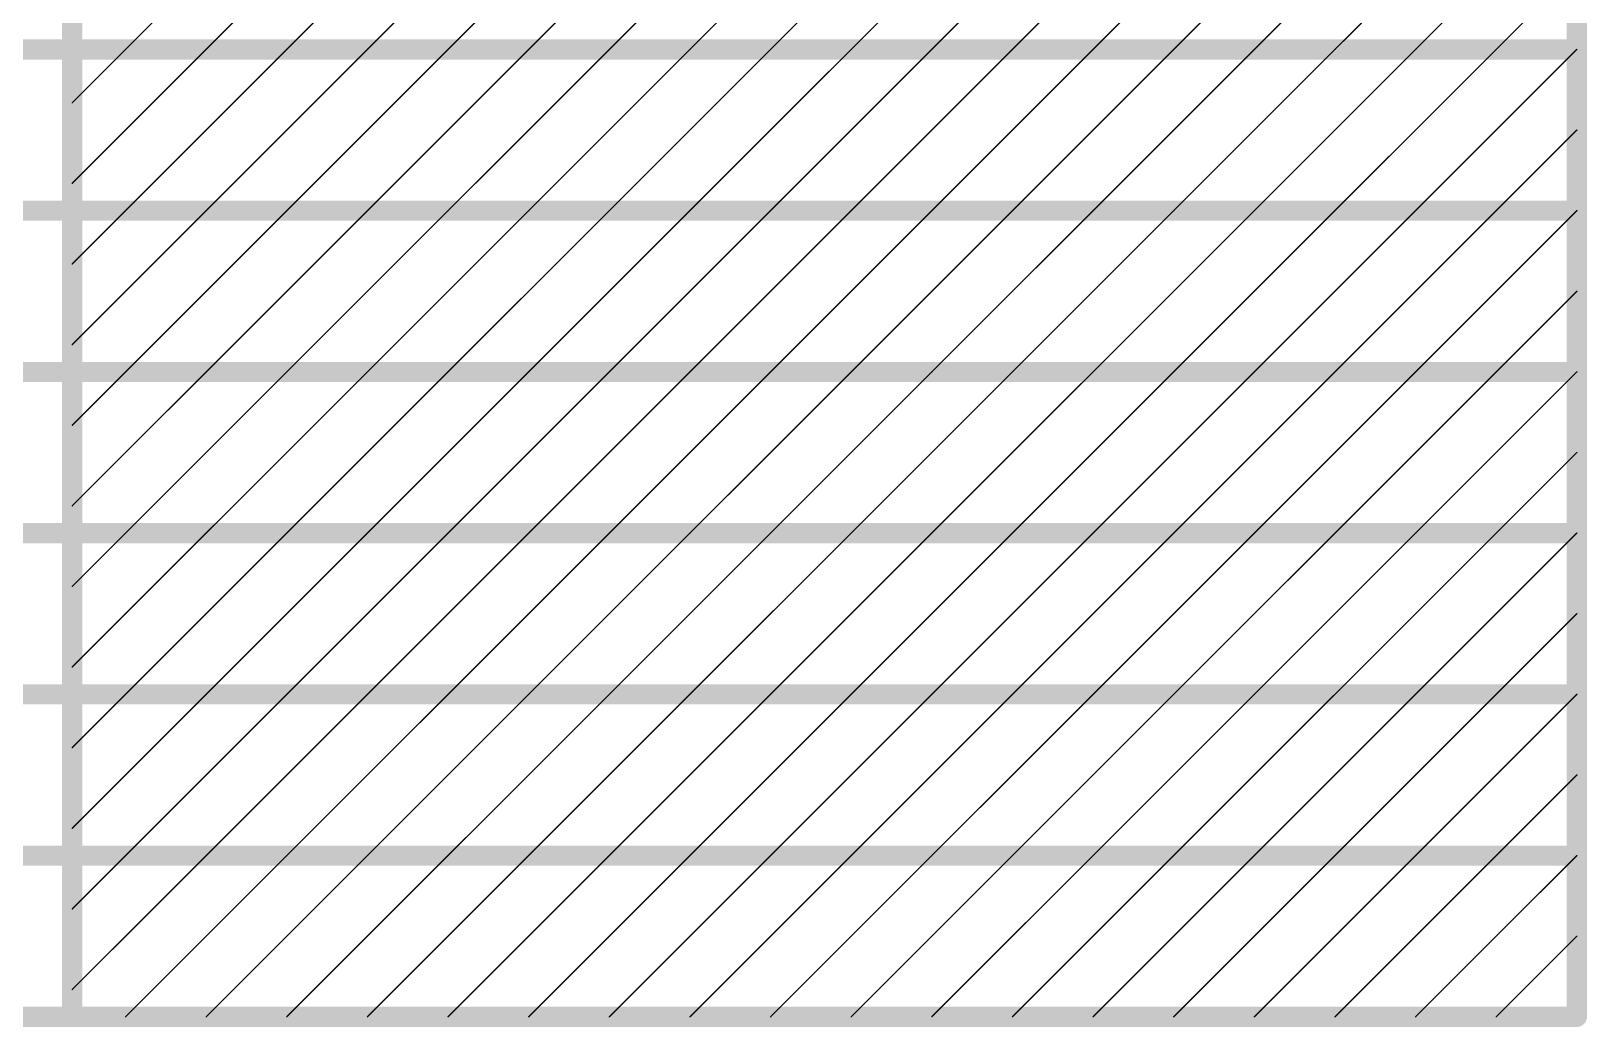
# Model space of a CAD drawing. Header units: inches. Extents: x -2.7 to 10.9, y -2.9 to 7.4.
# Drawn here: x 9.791 to 10.949, y 2.699 to 3.441 of the extents above; entities that cross this region are included whole.
import ezdxf

# ---------------------------------------------------------------- set-up
doc = ezdxf.new("R2010")
doc.units = ezdxf.units.IN
doc.header["$MEASUREMENT"] = 0
doc.layers.add('Fabrication', color=76, linetype='Continuous')

msp = doc.modelspace()

# ---------------------------------------------------------------- linework, layer by layer
at = {"layer": 'Fabrication'}
for points in [[(9.8216, 2.707, 0.015, 0.015, 0), (9.8216, 4.147, 0.015, 0.015, 0)], [(10.9413, 2.707, 0.015, 0.015, 0), (10.9413, 4.147, 0.015, 0.015, 0)], [(9.8613, 3.427, 0.001, 0.001, 0), (9.9813, 3.547, 0.001, 0.001, 0)], [(9.9213, 3.427, 0.001, 0.001, 0), (10.0413, 3.547, 0.001, 0.001, 0)], [(9.9813, 3.427, 0.001, 0.001, 0), (10.1013, 3.547, 0.001, 0.001, 0)], [(10.0413, 3.427, 0.001, 0.001, 0), (10.1613, 3.547, 0.001, 0.001, 0)], [(10.1013, 3.427, 0.001, 0.001, 0), (10.2213, 3.547, 0.001, 0.001, 0)], [(10.1613, 3.427, 0.001, 0.001, 0), (10.2813, 3.547, 0.001, 0.001, 0)], [(10.2213, 3.427, 0.001, 0.001, 0), (10.3413, 3.547, 0.001, 0.001, 0)], [(10.2813, 3.427, 0.001, 0.001, 0), (10.4013, 3.547, 0.001, 0.001, 0)], [(10.3413, 3.427, 0.001, 0.001, 0), (10.4613, 3.547, 0.001, 0.001, 0)], [(10.4013, 3.427, 0.001, 0.001, 0), (10.5213, 3.547, 0.001, 0.001, 0)], [(10.4613, 3.427, 0.001, 0.001, 0), (10.5813, 3.547, 0.001, 0.001, 0)], [(10.5213, 3.427, 0.001, 0.001, 0), (10.6413, 3.547, 0.001, 0.001, 0)], [(10.5813, 3.427, 0.001, 0.001, 0), (10.7013, 3.547, 0.001, 0.001, 0)], [(10.6413, 3.427, 0.001, 0.001, 0), (10.7613, 3.547, 0.001, 0.001, 0)], [(10.7013, 3.427, 0.001, 0.001, 0), (10.8213, 3.547, 0.001, 0.001, 0)], [(10.7613, 3.427, 0.001, 0.001, 0), (10.8813, 3.547, 0.001, 0.001, 0)], [(10.8213, 3.427, 0.001, 0.001, 0), (10.9413, 3.547, 0.001, 0.001, 0)], [(10.8813, 3.427, 0.001, 0.001, 0), (10.9413, 3.487, 0.001, 0.001, 0)], [(9.2518, 3.427, 0.015, 0.015, 0), (9.8216, 3.427, 0.015, 0.015, 0)], [(9.8216, 3.427, 0.015, 0.015, 0), (10.9413, 3.427, 0.015, 0.015, 0)], [(9.8216, 3.3273, 0.001, 0.001, 0), (9.9213, 3.427, 0.001, 0.001, 0)], [(9.8216, 3.3873, 0.001, 0.001, 0), (9.8613, 3.427, 0.001, 0.001, 0)], [(9.8613, 3.307, 0.001, 0.001, 0), (9.9813, 3.427, 0.001, 0.001, 0)], [(9.9213, 3.307, 0.001, 0.001, 0), (10.0413, 3.427, 0.001, 0.001, 0)], [(9.9813, 3.307, 0.001, 0.001, 0), (10.1013, 3.427, 0.001, 0.001, 0)], [(10.0413, 3.307, 0.001, 0.001, 0), (10.1613, 3.427, 0.001, 0.001, 0)], [(10.1013, 3.307, 0.001, 0.001, 0), (10.2213, 3.427, 0.001, 0.001, 0)], [(10.1613, 3.307, 0.001, 0.001, 0), (10.2813, 3.427, 0.001, 0.001, 0)], [(10.2213, 3.307, 0.001, 0.001, 0), (10.3413, 3.427, 0.001, 0.001, 0)], [(10.2813, 3.307, 0.001, 0.001, 0), (10.4013, 3.427, 0.001, 0.001, 0)], [(10.3413, 3.307, 0.001, 0.001, 0), (10.4613, 3.427, 0.001, 0.001, 0)], [(10.4013, 3.307, 0.001, 0.001, 0), (10.5213, 3.427, 0.001, 0.001, 0)], [(10.4613, 3.307, 0.001, 0.001, 0), (10.5813, 3.427, 0.001, 0.001, 0)], [(10.5213, 3.307, 0.001, 0.001, 0), (10.6413, 3.427, 0.001, 0.001, 0)], [(10.5813, 3.307, 0.001, 0.001, 0), (10.7013, 3.427, 0.001, 0.001, 0)], [(10.6413, 3.307, 0.001, 0.001, 0), (10.7613, 3.427, 0.001, 0.001, 0)], [(10.7013, 3.307, 0.001, 0.001, 0), (10.8213, 3.427, 0.001, 0.001, 0)], [(10.7613, 3.307, 0.001, 0.001, 0), (10.8813, 3.427, 0.001, 0.001, 0)], [(10.8213, 3.307, 0.001, 0.001, 0), (10.9413, 3.427, 0.001, 0.001, 0)], [(10.8813, 3.307, 0.001, 0.001, 0), (10.9413, 3.367, 0.001, 0.001, 0)], [(9.2518, 3.307, 0.015, 0.015, 0), (9.8216, 3.307, 0.015, 0.015, 0)], [(9.8216, 3.307, 0.015, 0.015, 0), (10.9413, 3.307, 0.015, 0.015, 0)], [(9.8216, 3.2073, 0.001, 0.001, 0), (9.9213, 3.307, 0.001, 0.001, 0)], [(9.8216, 3.2673, 0.001, 0.001, 0), (9.8613, 3.307, 0.001, 0.001, 0)], [(9.8613, 3.187, 0.001, 0.001, 0), (9.9813, 3.307, 0.001, 0.001, 0)], [(9.9213, 3.187, 0.001, 0.001, 0), (10.0413, 3.307, 0.001, 0.001, 0)], [(9.9813, 3.187, 0.001, 0.001, 0), (10.1013, 3.307, 0.001, 0.001, 0)], [(10.0413, 3.187, 0.001, 0.001, 0), (10.1613, 3.307, 0.001, 0.001, 0)], [(10.1013, 3.187, 0.001, 0.001, 0), (10.2213, 3.307, 0.001, 0.001, 0)], [(10.1613, 3.187, 0.001, 0.001, 0), (10.2813, 3.307, 0.001, 0.001, 0)], [(10.2213, 3.187, 0.001, 0.001, 0), (10.3413, 3.307, 0.001, 0.001, 0)], [(10.2813, 3.187, 0.001, 0.001, 0), (10.4013, 3.307, 0.001, 0.001, 0)], [(10.3413, 3.187, 0.001, 0.001, 0), (10.4613, 3.307, 0.001, 0.001, 0)], [(10.4013, 3.187, 0.001, 0.001, 0), (10.5213, 3.307, 0.001, 0.001, 0)], [(10.4613, 3.187, 0.001, 0.001, 0), (10.5813, 3.307, 0.001, 0.001, 0)], [(10.5213, 3.187, 0.001, 0.001, 0), (10.6413, 3.307, 0.001, 0.001, 0)], [(10.5813, 3.187, 0.001, 0.001, 0), (10.7013, 3.307, 0.001, 0.001, 0)], [(10.6413, 3.187, 0.001, 0.001, 0), (10.7613, 3.307, 0.001, 0.001, 0)], [(10.7013, 3.187, 0.001, 0.001, 0), (10.8213, 3.307, 0.001, 0.001, 0)], [(10.7613, 3.187, 0.001, 0.001, 0), (10.8813, 3.307, 0.001, 0.001, 0)], [(10.8213, 3.187, 0.001, 0.001, 0), (10.9413, 3.307, 0.001, 0.001, 0)], [(10.8813, 3.187, 0.001, 0.001, 0), (10.9413, 3.247, 0.001, 0.001, 0)], [(9.2518, 3.187, 0.015, 0.015, 0), (9.8216, 3.187, 0.015, 0.015, 0)], [(9.8216, 3.187, 0.015, 0.015, 0), (10.9413, 3.187, 0.015, 0.015, 0)], [(9.8216, 3.0873, 0.001, 0.001, 0), (9.9213, 3.187, 0.001, 0.001, 0)], [(9.8216, 3.1473, 0.001, 0.001, 0), (9.8613, 3.187, 0.001, 0.001, 0)], [(9.8613, 3.067, 0.001, 0.001, 0), (9.9813, 3.187, 0.001, 0.001, 0)], [(9.9213, 3.067, 0.001, 0.001, 0), (10.0413, 3.187, 0.001, 0.001, 0)], [(9.9813, 3.067, 0.001, 0.001, 0), (10.1013, 3.187, 0.001, 0.001, 0)], [(10.0413, 3.067, 0.001, 0.001, 0), (10.1613, 3.187, 0.001, 0.001, 0)], [(10.1013, 3.067, 0.001, 0.001, 0), (10.2213, 3.187, 0.001, 0.001, 0)], [(10.1613, 3.067, 0.001, 0.001, 0), (10.2813, 3.187, 0.001, 0.001, 0)], [(10.2213, 3.067, 0.001, 0.001, 0), (10.3413, 3.187, 0.001, 0.001, 0)], [(10.2813, 3.067, 0.001, 0.001, 0), (10.4013, 3.187, 0.001, 0.001, 0)], [(10.3413, 3.067, 0.001, 0.001, 0), (10.4613, 3.187, 0.001, 0.001, 0)], [(10.4013, 3.067, 0.001, 0.001, 0), (10.5213, 3.187, 0.001, 0.001, 0)], [(10.4613, 3.067, 0.001, 0.001, 0), (10.5813, 3.187, 0.001, 0.001, 0)], [(10.5213, 3.067, 0.001, 0.001, 0), (10.6413, 3.187, 0.001, 0.001, 0)], [(10.5813, 3.067, 0.001, 0.001, 0), (10.7013, 3.187, 0.001, 0.001, 0)], [(10.6413, 3.067, 0.001, 0.001, 0), (10.7613, 3.187, 0.001, 0.001, 0)], [(10.7013, 3.067, 0.001, 0.001, 0), (10.8213, 3.187, 0.001, 0.001, 0)], [(10.7613, 3.067, 0.001, 0.001, 0), (10.8813, 3.187, 0.001, 0.001, 0)], [(10.8213, 3.067, 0.001, 0.001, 0), (10.9413, 3.187, 0.001, 0.001, 0)], [(10.8813, 3.067, 0.001, 0.001, 0), (10.9413, 3.127, 0.001, 0.001, 0)], [(9.2518, 3.067, 0.015, 0.015, 0), (9.8216, 3.067, 0.015, 0.015, 0)], [(9.8216, 3.067, 0.015, 0.015, 0), (10.9413, 3.067, 0.015, 0.015, 0)], [(9.8216, 2.9673, 0.001, 0.001, 0), (9.9213, 3.067, 0.001, 0.001, 0)], [(9.8216, 3.0273, 0.001, 0.001, 0), (9.8613, 3.067, 0.001, 0.001, 0)], [(9.8613, 2.947, 0.001, 0.001, 0), (9.9813, 3.067, 0.001, 0.001, 0)], [(9.9213, 2.947, 0.001, 0.001, 0), (10.0413, 3.067, 0.001, 0.001, 0)], [(9.9813, 2.947, 0.001, 0.001, 0), (10.1013, 3.067, 0.001, 0.001, 0)], [(10.0413, 2.947, 0.001, 0.001, 0), (10.1613, 3.067, 0.001, 0.001, 0)], [(10.1013, 2.947, 0.001, 0.001, 0), (10.2213, 3.067, 0.001, 0.001, 0)], [(10.1613, 2.947, 0.001, 0.001, 0), (10.2813, 3.067, 0.001, 0.001, 0)], [(10.2213, 2.947, 0.001, 0.001, 0), (10.3413, 3.067, 0.001, 0.001, 0)], [(10.2813, 2.947, 0.001, 0.001, 0), (10.4013, 3.067, 0.001, 0.001, 0)], [(10.3413, 2.947, 0.001, 0.001, 0), (10.4613, 3.067, 0.001, 0.001, 0)], [(10.4013, 2.947, 0.001, 0.001, 0), (10.5213, 3.067, 0.001, 0.001, 0)], [(10.4613, 2.947, 0.001, 0.001, 0), (10.5813, 3.067, 0.001, 0.001, 0)], [(10.5213, 2.947, 0.001, 0.001, 0), (10.6413, 3.067, 0.001, 0.001, 0)], [(10.5813, 2.947, 0.001, 0.001, 0), (10.7013, 3.067, 0.001, 0.001, 0)], [(10.6413, 2.947, 0.001, 0.001, 0), (10.7613, 3.067, 0.001, 0.001, 0)], [(10.7013, 2.947, 0.001, 0.001, 0), (10.8213, 3.067, 0.001, 0.001, 0)], [(10.7613, 2.947, 0.001, 0.001, 0), (10.8813, 3.067, 0.001, 0.001, 0)], [(10.8213, 2.947, 0.001, 0.001, 0), (10.9413, 3.067, 0.001, 0.001, 0)], [(10.8813, 2.947, 0.001, 0.001, 0), (10.9413, 3.007, 0.001, 0.001, 0)], [(9.2518, 2.947, 0.015, 0.015, 0), (9.8216, 2.947, 0.015, 0.015, 0)], [(9.8216, 2.947, 0.015, 0.015, 0), (10.9413, 2.947, 0.015, 0.015, 0)], [(9.8216, 2.8473, 0.001, 0.001, 0), (9.9213, 2.947, 0.001, 0.001, 0)], [(9.8216, 2.9073, 0.001, 0.001, 0), (9.8613, 2.947, 0.001, 0.001, 0)], [(9.8613, 2.827, 0.001, 0.001, 0), (9.9813, 2.947, 0.001, 0.001, 0)], [(9.9213, 2.827, 0.001, 0.001, 0), (10.0413, 2.947, 0.001, 0.001, 0)], [(9.9813, 2.827, 0.001, 0.001, 0), (10.1013, 2.947, 0.001, 0.001, 0)], [(10.0413, 2.827, 0.001, 0.001, 0), (10.1613, 2.947, 0.001, 0.001, 0)], [(10.1013, 2.827, 0.001, 0.001, 0), (10.2213, 2.947, 0.001, 0.001, 0)], [(10.1613, 2.827, 0.001, 0.001, 0), (10.2813, 2.947, 0.001, 0.001, 0)], [(10.2213, 2.827, 0.001, 0.001, 0), (10.3413, 2.947, 0.001, 0.001, 0)], [(10.2813, 2.827, 0.001, 0.001, 0), (10.4013, 2.947, 0.001, 0.001, 0)], [(10.3413, 2.827, 0.001, 0.001, 0), (10.4613, 2.947, 0.001, 0.001, 0)], [(10.4013, 2.827, 0.001, 0.001, 0), (10.5213, 2.947, 0.001, 0.001, 0)], [(10.4613, 2.827, 0.001, 0.001, 0), (10.5813, 2.947, 0.001, 0.001, 0)], [(10.5213, 2.827, 0.001, 0.001, 0), (10.6413, 2.947, 0.001, 0.001, 0)], [(10.5813, 2.827, 0.001, 0.001, 0), (10.7013, 2.947, 0.001, 0.001, 0)], [(10.6413, 2.827, 0.001, 0.001, 0), (10.7613, 2.947, 0.001, 0.001, 0)], [(10.7013, 2.827, 0.001, 0.001, 0), (10.8213, 2.947, 0.001, 0.001, 0)], [(10.7613, 2.827, 0.001, 0.001, 0), (10.8813, 2.947, 0.001, 0.001, 0)], [(10.8213, 2.827, 0.001, 0.001, 0), (10.9413, 2.947, 0.001, 0.001, 0)], [(10.8813, 2.827, 0.001, 0.001, 0), (10.9413, 2.887, 0.001, 0.001, 0)], [(9.2518, 2.827, 0.015, 0.015, 0), (9.8216, 2.827, 0.015, 0.015, 0)], [(9.8216, 2.827, 0.015, 0.015, 0), (10.9413, 2.827, 0.015, 0.015, 0)], [(9.8216, 2.7273, 0.001, 0.001, 0), (9.9213, 2.827, 0.001, 0.001, 0)], [(9.8216, 2.7873, 0.001, 0.001, 0), (9.8613, 2.827, 0.001, 0.001, 0)], [(9.8613, 2.707, 0.001, 0.001, 0), (9.9813, 2.827, 0.001, 0.001, 0)], [(9.9213, 2.707, 0.001, 0.001, 0), (10.0413, 2.827, 0.001, 0.001, 0)], [(9.9813, 2.707, 0.001, 0.001, 0), (10.1013, 2.827, 0.001, 0.001, 0)], [(10.0413, 2.707, 0.001, 0.001, 0), (10.1613, 2.827, 0.001, 0.001, 0)], [(10.1013, 2.707, 0.001, 0.001, 0), (10.2213, 2.827, 0.001, 0.001, 0)], [(10.1613, 2.707, 0.001, 0.001, 0), (10.2813, 2.827, 0.001, 0.001, 0)], [(10.2213, 2.707, 0.001, 0.001, 0), (10.3413, 2.827, 0.001, 0.001, 0)], [(10.2813, 2.707, 0.001, 0.001, 0), (10.4013, 2.827, 0.001, 0.001, 0)], [(10.3413, 2.707, 0.001, 0.001, 0), (10.4613, 2.827, 0.001, 0.001, 0)], [(10.4013, 2.707, 0.001, 0.001, 0), (10.5213, 2.827, 0.001, 0.001, 0)], [(10.4613, 2.707, 0.001, 0.001, 0), (10.5813, 2.827, 0.001, 0.001, 0)], [(10.5213, 2.707, 0.001, 0.001, 0), (10.6413, 2.827, 0.001, 0.001, 0)], [(10.5813, 2.707, 0.001, 0.001, 0), (10.7013, 2.827, 0.001, 0.001, 0)], [(10.6413, 2.707, 0.001, 0.001, 0), (10.7613, 2.827, 0.001, 0.001, 0)], [(10.7013, 2.707, 0.001, 0.001, 0), (10.8213, 2.827, 0.001, 0.001, 0)], [(10.7613, 2.707, 0.001, 0.001, 0), (10.8813, 2.827, 0.001, 0.001, 0)], [(10.8213, 2.707, 0.001, 0.001, 0), (10.9413, 2.827, 0.001, 0.001, 0)], [(10.8813, 2.707, 0.001, 0.001, 0), (10.9413, 2.767, 0.001, 0.001, 0)], [(9.2518, 2.707, 0.015, 0.015, 0), (9.8216, 2.707, 0.015, 0.015, 0)], [(9.8216, 2.707, 0.015, 0.015, 0), (10.9413, 2.707, 0.015, 0.015, 0)]]:
    msp.add_lwpolyline(points, format="xyseb", dxfattribs=at)
for points in [[(9.8179, 3.427, 0.0075, 0.0075, 1), (9.8254, 3.427, 0.0075, 0.0075, 1)], [(9.8179, 3.427, 0.0075, 0.0075, 1), (9.8254, 3.427, 0.0075, 0.0075, 1)], [(9.8611, 3.427, 0.0005, 0.0005, 1), (9.8616, 3.427, 0.0005, 0.0005, 1)], [(9.8611, 3.427, 0.0005, 0.0005, 1), (9.8616, 3.427, 0.0005, 0.0005, 1)], [(9.9211, 3.427, 0.0005, 0.0005, 1), (9.9216, 3.427, 0.0005, 0.0005, 1)], [(9.9211, 3.427, 0.0005, 0.0005, 1), (9.9216, 3.427, 0.0005, 0.0005, 1)], [(9.9811, 3.427, 0.0005, 0.0005, 1), (9.9816, 3.427, 0.0005, 0.0005, 1)], [(9.9811, 3.427, 0.0005, 0.0005, 1), (9.9816, 3.427, 0.0005, 0.0005, 1)], [(10.0411, 3.427, 0.0005, 0.0005, 1), (10.0416, 3.427, 0.0005, 0.0005, 1)], [(10.0411, 3.427, 0.0005, 0.0005, 1), (10.0416, 3.427, 0.0005, 0.0005, 1)], [(10.1011, 3.427, 0.0005, 0.0005, 1), (10.1016, 3.427, 0.0005, 0.0005, 1)], [(10.1011, 3.427, 0.0005, 0.0005, 1), (10.1016, 3.427, 0.0005, 0.0005, 1)], [(10.1611, 3.427, 0.0005, 0.0005, 1), (10.1616, 3.427, 0.0005, 0.0005, 1)], [(10.1611, 3.427, 0.0005, 0.0005, 1), (10.1616, 3.427, 0.0005, 0.0005, 1)], [(10.2211, 3.427, 0.0005, 0.0005, 1), (10.2216, 3.427, 0.0005, 0.0005, 1)], [(10.2211, 3.427, 0.0005, 0.0005, 1), (10.2216, 3.427, 0.0005, 0.0005, 1)], [(10.2811, 3.427, 0.0005, 0.0005, 1), (10.2816, 3.427, 0.0005, 0.0005, 1)], [(10.2811, 3.427, 0.0005, 0.0005, 1), (10.2816, 3.427, 0.0005, 0.0005, 1)], [(10.3411, 3.427, 0.0005, 0.0005, 1), (10.3416, 3.427, 0.0005, 0.0005, 1)], [(10.3411, 3.427, 0.0005, 0.0005, 1), (10.3416, 3.427, 0.0005, 0.0005, 1)], [(10.4011, 3.427, 0.0005, 0.0005, 1), (10.4016, 3.427, 0.0005, 0.0005, 1)], [(10.4011, 3.427, 0.0005, 0.0005, 1), (10.4016, 3.427, 0.0005, 0.0005, 1)], [(10.4611, 3.427, 0.0005, 0.0005, 1), (10.4616, 3.427, 0.0005, 0.0005, 1)], [(10.4611, 3.427, 0.0005, 0.0005, 1), (10.4616, 3.427, 0.0005, 0.0005, 1)], [(10.5211, 3.427, 0.0005, 0.0005, 1), (10.5216, 3.427, 0.0005, 0.0005, 1)], [(10.5211, 3.427, 0.0005, 0.0005, 1), (10.5216, 3.427, 0.0005, 0.0005, 1)], [(10.5811, 3.427, 0.0005, 0.0005, 1), (10.5816, 3.427, 0.0005, 0.0005, 1)], [(10.5811, 3.427, 0.0005, 0.0005, 1), (10.5816, 3.427, 0.0005, 0.0005, 1)], [(10.6411, 3.427, 0.0005, 0.0005, 1), (10.6416, 3.427, 0.0005, 0.0005, 1)], [(10.6411, 3.427, 0.0005, 0.0005, 1), (10.6416, 3.427, 0.0005, 0.0005, 1)], [(10.7011, 3.427, 0.0005, 0.0005, 1), (10.7016, 3.427, 0.0005, 0.0005, 1)], [(10.7011, 3.427, 0.0005, 0.0005, 1), (10.7016, 3.427, 0.0005, 0.0005, 1)], [(10.7611, 3.427, 0.0005, 0.0005, 1), (10.7616, 3.427, 0.0005, 0.0005, 1)], [(10.7611, 3.427, 0.0005, 0.0005, 1), (10.7616, 3.427, 0.0005, 0.0005, 1)], [(10.8211, 3.427, 0.0005, 0.0005, 1), (10.8216, 3.427, 0.0005, 0.0005, 1)], [(10.8211, 3.427, 0.0005, 0.0005, 1), (10.8216, 3.427, 0.0005, 0.0005, 1)], [(10.8811, 3.427, 0.0005, 0.0005, 1), (10.8816, 3.427, 0.0005, 0.0005, 1)], [(10.8811, 3.427, 0.0005, 0.0005, 1), (10.8816, 3.427, 0.0005, 0.0005, 1)], [(10.9376, 3.427, 0.0075, 0.0075, 1), (10.9451, 3.427, 0.0075, 0.0075, 1)], [(10.9411, 3.427, 0.0005, 0.0005, 1), (10.9416, 3.427, 0.0005, 0.0005, 1)], [(9.8214, 3.3873, 0.0005, 0.0005, 1), (9.8219, 3.3873, 0.0005, 0.0005, 1)], [(10.9411, 3.367, 0.0005, 0.0005, 1), (10.9416, 3.367, 0.0005, 0.0005, 1)], [(9.8214, 3.3273, 0.0005, 0.0005, 1), (9.8219, 3.3273, 0.0005, 0.0005, 1)], [(9.8179, 3.307, 0.0075, 0.0075, 1), (9.8254, 3.307, 0.0075, 0.0075, 1)], [(9.8179, 3.307, 0.0075, 0.0075, 1), (9.8254, 3.307, 0.0075, 0.0075, 1)], [(10.9376, 3.307, 0.0075, 0.0075, 1), (10.9451, 3.307, 0.0075, 0.0075, 1)], [(9.8611, 3.307, 0.0005, 0.0005, 1), (9.8616, 3.307, 0.0005, 0.0005, 1)], [(9.8611, 3.307, 0.0005, 0.0005, 1), (9.8616, 3.307, 0.0005, 0.0005, 1)], [(9.9211, 3.307, 0.0005, 0.0005, 1), (9.9216, 3.307, 0.0005, 0.0005, 1)], [(9.9211, 3.307, 0.0005, 0.0005, 1), (9.9216, 3.307, 0.0005, 0.0005, 1)], [(9.9811, 3.307, 0.0005, 0.0005, 1), (9.9816, 3.307, 0.0005, 0.0005, 1)], [(9.9811, 3.307, 0.0005, 0.0005, 1), (9.9816, 3.307, 0.0005, 0.0005, 1)], [(10.0411, 3.307, 0.0005, 0.0005, 1), (10.0416, 3.307, 0.0005, 0.0005, 1)], [(10.0411, 3.307, 0.0005, 0.0005, 1), (10.0416, 3.307, 0.0005, 0.0005, 1)], [(10.1011, 3.307, 0.0005, 0.0005, 1), (10.1016, 3.307, 0.0005, 0.0005, 1)], [(10.1011, 3.307, 0.0005, 0.0005, 1), (10.1016, 3.307, 0.0005, 0.0005, 1)], [(10.1611, 3.307, 0.0005, 0.0005, 1), (10.1616, 3.307, 0.0005, 0.0005, 1)], [(10.1611, 3.307, 0.0005, 0.0005, 1), (10.1616, 3.307, 0.0005, 0.0005, 1)], [(10.2211, 3.307, 0.0005, 0.0005, 1), (10.2216, 3.307, 0.0005, 0.0005, 1)], [(10.2211, 3.307, 0.0005, 0.0005, 1), (10.2216, 3.307, 0.0005, 0.0005, 1)], [(10.2811, 3.307, 0.0005, 0.0005, 1), (10.2816, 3.307, 0.0005, 0.0005, 1)], [(10.2811, 3.307, 0.0005, 0.0005, 1), (10.2816, 3.307, 0.0005, 0.0005, 1)], [(10.3411, 3.307, 0.0005, 0.0005, 1), (10.3416, 3.307, 0.0005, 0.0005, 1)], [(10.3411, 3.307, 0.0005, 0.0005, 1), (10.3416, 3.307, 0.0005, 0.0005, 1)], [(10.4011, 3.307, 0.0005, 0.0005, 1), (10.4016, 3.307, 0.0005, 0.0005, 1)], [(10.4011, 3.307, 0.0005, 0.0005, 1), (10.4016, 3.307, 0.0005, 0.0005, 1)], [(10.4611, 3.307, 0.0005, 0.0005, 1), (10.4616, 3.307, 0.0005, 0.0005, 1)], [(10.4611, 3.307, 0.0005, 0.0005, 1), (10.4616, 3.307, 0.0005, 0.0005, 1)], [(10.5211, 3.307, 0.0005, 0.0005, 1), (10.5216, 3.307, 0.0005, 0.0005, 1)], [(10.5211, 3.307, 0.0005, 0.0005, 1), (10.5216, 3.307, 0.0005, 0.0005, 1)], [(10.5811, 3.307, 0.0005, 0.0005, 1), (10.5816, 3.307, 0.0005, 0.0005, 1)], [(10.5811, 3.307, 0.0005, 0.0005, 1), (10.5816, 3.307, 0.0005, 0.0005, 1)], [(10.6411, 3.307, 0.0005, 0.0005, 1), (10.6416, 3.307, 0.0005, 0.0005, 1)], [(10.6411, 3.307, 0.0005, 0.0005, 1), (10.6416, 3.307, 0.0005, 0.0005, 1)], [(10.7011, 3.307, 0.0005, 0.0005, 1), (10.7016, 3.307, 0.0005, 0.0005, 1)], [(10.7011, 3.307, 0.0005, 0.0005, 1), (10.7016, 3.307, 0.0005, 0.0005, 1)], [(10.7611, 3.307, 0.0005, 0.0005, 1), (10.7616, 3.307, 0.0005, 0.0005, 1)], [(10.7611, 3.307, 0.0005, 0.0005, 1), (10.7616, 3.307, 0.0005, 0.0005, 1)], [(10.8211, 3.307, 0.0005, 0.0005, 1), (10.8216, 3.307, 0.0005, 0.0005, 1)], [(10.8211, 3.307, 0.0005, 0.0005, 1), (10.8216, 3.307, 0.0005, 0.0005, 1)], [(10.8811, 3.307, 0.0005, 0.0005, 1), (10.8816, 3.307, 0.0005, 0.0005, 1)], [(10.8811, 3.307, 0.0005, 0.0005, 1), (10.8816, 3.307, 0.0005, 0.0005, 1)], [(10.9411, 3.307, 0.0005, 0.0005, 1), (10.9416, 3.307, 0.0005, 0.0005, 1)], [(9.8214, 3.2673, 0.0005, 0.0005, 1), (9.8219, 3.2673, 0.0005, 0.0005, 1)], [(10.9411, 3.247, 0.0005, 0.0005, 1), (10.9416, 3.247, 0.0005, 0.0005, 1)], [(9.8214, 3.2073, 0.0005, 0.0005, 1), (9.8219, 3.2073, 0.0005, 0.0005, 1)], [(9.8179, 3.187, 0.0075, 0.0075, 1), (9.8254, 3.187, 0.0075, 0.0075, 1)], [(9.8179, 3.187, 0.0075, 0.0075, 1), (9.8254, 3.187, 0.0075, 0.0075, 1)], [(9.8611, 3.187, 0.0005, 0.0005, 1), (9.8616, 3.187, 0.0005, 0.0005, 1)], [(9.8611, 3.187, 0.0005, 0.0005, 1), (9.8616, 3.187, 0.0005, 0.0005, 1)], [(9.9211, 3.187, 0.0005, 0.0005, 1), (9.9216, 3.187, 0.0005, 0.0005, 1)], [(9.9211, 3.187, 0.0005, 0.0005, 1), (9.9216, 3.187, 0.0005, 0.0005, 1)], [(9.9811, 3.187, 0.0005, 0.0005, 1), (9.9816, 3.187, 0.0005, 0.0005, 1)], [(9.9811, 3.187, 0.0005, 0.0005, 1), (9.9816, 3.187, 0.0005, 0.0005, 1)], [(10.0411, 3.187, 0.0005, 0.0005, 1), (10.0416, 3.187, 0.0005, 0.0005, 1)], [(10.0411, 3.187, 0.0005, 0.0005, 1), (10.0416, 3.187, 0.0005, 0.0005, 1)], [(10.1011, 3.187, 0.0005, 0.0005, 1), (10.1016, 3.187, 0.0005, 0.0005, 1)], [(10.1011, 3.187, 0.0005, 0.0005, 1), (10.1016, 3.187, 0.0005, 0.0005, 1)], [(10.1611, 3.187, 0.0005, 0.0005, 1), (10.1616, 3.187, 0.0005, 0.0005, 1)], [(10.1611, 3.187, 0.0005, 0.0005, 1), (10.1616, 3.187, 0.0005, 0.0005, 1)], [(10.2211, 3.187, 0.0005, 0.0005, 1), (10.2216, 3.187, 0.0005, 0.0005, 1)], [(10.2211, 3.187, 0.0005, 0.0005, 1), (10.2216, 3.187, 0.0005, 0.0005, 1)], [(10.2811, 3.187, 0.0005, 0.0005, 1), (10.2816, 3.187, 0.0005, 0.0005, 1)], [(10.2811, 3.187, 0.0005, 0.0005, 1), (10.2816, 3.187, 0.0005, 0.0005, 1)], [(10.3411, 3.187, 0.0005, 0.0005, 1), (10.3416, 3.187, 0.0005, 0.0005, 1)], [(10.3411, 3.187, 0.0005, 0.0005, 1), (10.3416, 3.187, 0.0005, 0.0005, 1)], [(10.4011, 3.187, 0.0005, 0.0005, 1), (10.4016, 3.187, 0.0005, 0.0005, 1)], [(10.4011, 3.187, 0.0005, 0.0005, 1), (10.4016, 3.187, 0.0005, 0.0005, 1)], [(10.4611, 3.187, 0.0005, 0.0005, 1), (10.4616, 3.187, 0.0005, 0.0005, 1)], [(10.4611, 3.187, 0.0005, 0.0005, 1), (10.4616, 3.187, 0.0005, 0.0005, 1)], [(10.5211, 3.187, 0.0005, 0.0005, 1), (10.5216, 3.187, 0.0005, 0.0005, 1)], [(10.5211, 3.187, 0.0005, 0.0005, 1), (10.5216, 3.187, 0.0005, 0.0005, 1)], [(10.5811, 3.187, 0.0005, 0.0005, 1), (10.5816, 3.187, 0.0005, 0.0005, 1)], [(10.5811, 3.187, 0.0005, 0.0005, 1), (10.5816, 3.187, 0.0005, 0.0005, 1)], [(10.6411, 3.187, 0.0005, 0.0005, 1), (10.6416, 3.187, 0.0005, 0.0005, 1)], [(10.6411, 3.187, 0.0005, 0.0005, 1), (10.6416, 3.187, 0.0005, 0.0005, 1)], [(10.7011, 3.187, 0.0005, 0.0005, 1), (10.7016, 3.187, 0.0005, 0.0005, 1)], [(10.7011, 3.187, 0.0005, 0.0005, 1), (10.7016, 3.187, 0.0005, 0.0005, 1)], [(10.7611, 3.187, 0.0005, 0.0005, 1), (10.7616, 3.187, 0.0005, 0.0005, 1)], [(10.7611, 3.187, 0.0005, 0.0005, 1), (10.7616, 3.187, 0.0005, 0.0005, 1)], [(10.8211, 3.187, 0.0005, 0.0005, 1), (10.8216, 3.187, 0.0005, 0.0005, 1)], [(10.8211, 3.187, 0.0005, 0.0005, 1), (10.8216, 3.187, 0.0005, 0.0005, 1)], [(10.8811, 3.187, 0.0005, 0.0005, 1), (10.8816, 3.187, 0.0005, 0.0005, 1)], [(10.8811, 3.187, 0.0005, 0.0005, 1), (10.8816, 3.187, 0.0005, 0.0005, 1)], [(10.9376, 3.187, 0.0075, 0.0075, 1), (10.9451, 3.187, 0.0075, 0.0075, 1)], [(10.9411, 3.187, 0.0005, 0.0005, 1), (10.9416, 3.187, 0.0005, 0.0005, 1)], [(9.8214, 3.1473, 0.0005, 0.0005, 1), (9.8219, 3.1473, 0.0005, 0.0005, 1)], [(10.9411, 3.127, 0.0005, 0.0005, 1), (10.9416, 3.127, 0.0005, 0.0005, 1)], [(9.8214, 3.0873, 0.0005, 0.0005, 1), (9.8219, 3.0873, 0.0005, 0.0005, 1)], [(9.8179, 3.067, 0.0075, 0.0075, 1), (9.8254, 3.067, 0.0075, 0.0075, 1)], [(9.8179, 3.067, 0.0075, 0.0075, 1), (9.8254, 3.067, 0.0075, 0.0075, 1)], [(10.9376, 3.067, 0.0075, 0.0075, 1), (10.9451, 3.067, 0.0075, 0.0075, 1)], [(9.8611, 3.067, 0.0005, 0.0005, 1), (9.8616, 3.067, 0.0005, 0.0005, 1)], [(9.8611, 3.067, 0.0005, 0.0005, 1), (9.8616, 3.067, 0.0005, 0.0005, 1)], [(9.9211, 3.067, 0.0005, 0.0005, 1), (9.9216, 3.067, 0.0005, 0.0005, 1)], [(9.9211, 3.067, 0.0005, 0.0005, 1), (9.9216, 3.067, 0.0005, 0.0005, 1)], [(9.9811, 3.067, 0.0005, 0.0005, 1), (9.9816, 3.067, 0.0005, 0.0005, 1)], [(9.9811, 3.067, 0.0005, 0.0005, 1), (9.9816, 3.067, 0.0005, 0.0005, 1)], [(10.0411, 3.067, 0.0005, 0.0005, 1), (10.0416, 3.067, 0.0005, 0.0005, 1)], [(10.0411, 3.067, 0.0005, 0.0005, 1), (10.0416, 3.067, 0.0005, 0.0005, 1)], [(10.1011, 3.067, 0.0005, 0.0005, 1), (10.1016, 3.067, 0.0005, 0.0005, 1)], [(10.1011, 3.067, 0.0005, 0.0005, 1), (10.1016, 3.067, 0.0005, 0.0005, 1)], [(10.1611, 3.067, 0.0005, 0.0005, 1), (10.1616, 3.067, 0.0005, 0.0005, 1)], [(10.1611, 3.067, 0.0005, 0.0005, 1), (10.1616, 3.067, 0.0005, 0.0005, 1)], [(10.2211, 3.067, 0.0005, 0.0005, 1), (10.2216, 3.067, 0.0005, 0.0005, 1)], [(10.2211, 3.067, 0.0005, 0.0005, 1), (10.2216, 3.067, 0.0005, 0.0005, 1)], [(10.2811, 3.067, 0.0005, 0.0005, 1), (10.2816, 3.067, 0.0005, 0.0005, 1)], [(10.2811, 3.067, 0.0005, 0.0005, 1), (10.2816, 3.067, 0.0005, 0.0005, 1)], [(10.3411, 3.067, 0.0005, 0.0005, 1), (10.3416, 3.067, 0.0005, 0.0005, 1)], [(10.3411, 3.067, 0.0005, 0.0005, 1), (10.3416, 3.067, 0.0005, 0.0005, 1)], [(10.4011, 3.067, 0.0005, 0.0005, 1), (10.4016, 3.067, 0.0005, 0.0005, 1)], [(10.4011, 3.067, 0.0005, 0.0005, 1), (10.4016, 3.067, 0.0005, 0.0005, 1)], [(10.4611, 3.067, 0.0005, 0.0005, 1), (10.4616, 3.067, 0.0005, 0.0005, 1)], [(10.4611, 3.067, 0.0005, 0.0005, 1), (10.4616, 3.067, 0.0005, 0.0005, 1)], [(10.5211, 3.067, 0.0005, 0.0005, 1), (10.5216, 3.067, 0.0005, 0.0005, 1)], [(10.5211, 3.067, 0.0005, 0.0005, 1), (10.5216, 3.067, 0.0005, 0.0005, 1)], [(10.5811, 3.067, 0.0005, 0.0005, 1), (10.5816, 3.067, 0.0005, 0.0005, 1)], [(10.5811, 3.067, 0.0005, 0.0005, 1), (10.5816, 3.067, 0.0005, 0.0005, 1)], [(10.6411, 3.067, 0.0005, 0.0005, 1), (10.6416, 3.067, 0.0005, 0.0005, 1)], [(10.6411, 3.067, 0.0005, 0.0005, 1), (10.6416, 3.067, 0.0005, 0.0005, 1)], [(10.7011, 3.067, 0.0005, 0.0005, 1), (10.7016, 3.067, 0.0005, 0.0005, 1)], [(10.7011, 3.067, 0.0005, 0.0005, 1), (10.7016, 3.067, 0.0005, 0.0005, 1)], [(10.7611, 3.067, 0.0005, 0.0005, 1), (10.7616, 3.067, 0.0005, 0.0005, 1)], [(10.7611, 3.067, 0.0005, 0.0005, 1), (10.7616, 3.067, 0.0005, 0.0005, 1)], [(10.8211, 3.067, 0.0005, 0.0005, 1), (10.8216, 3.067, 0.0005, 0.0005, 1)], [(10.8211, 3.067, 0.0005, 0.0005, 1), (10.8216, 3.067, 0.0005, 0.0005, 1)], [(10.8811, 3.067, 0.0005, 0.0005, 1), (10.8816, 3.067, 0.0005, 0.0005, 1)], [(10.8811, 3.067, 0.0005, 0.0005, 1), (10.8816, 3.067, 0.0005, 0.0005, 1)], [(10.9411, 3.067, 0.0005, 0.0005, 1), (10.9416, 3.067, 0.0005, 0.0005, 1)], [(9.8214, 3.0273, 0.0005, 0.0005, 1), (9.8219, 3.0273, 0.0005, 0.0005, 1)], [(10.9411, 3.007, 0.0005, 0.0005, 1), (10.9416, 3.007, 0.0005, 0.0005, 1)], [(9.8214, 2.9673, 0.0005, 0.0005, 1), (9.8219, 2.9673, 0.0005, 0.0005, 1)], [(9.8179, 2.947, 0.0075, 0.0075, 1), (9.8254, 2.947, 0.0075, 0.0075, 1)], [(9.8179, 2.947, 0.0075, 0.0075, 1), (9.8254, 2.947, 0.0075, 0.0075, 1)], [(10.9376, 2.947, 0.0075, 0.0075, 1), (10.9451, 2.947, 0.0075, 0.0075, 1)], [(9.8611, 2.947, 0.0005, 0.0005, 1), (9.8616, 2.947, 0.0005, 0.0005, 1)], [(9.8611, 2.947, 0.0005, 0.0005, 1), (9.8616, 2.947, 0.0005, 0.0005, 1)], [(9.9211, 2.947, 0.0005, 0.0005, 1), (9.9216, 2.947, 0.0005, 0.0005, 1)], [(9.9211, 2.947, 0.0005, 0.0005, 1), (9.9216, 2.947, 0.0005, 0.0005, 1)], [(9.9811, 2.947, 0.0005, 0.0005, 1), (9.9816, 2.947, 0.0005, 0.0005, 1)], [(9.9811, 2.947, 0.0005, 0.0005, 1), (9.9816, 2.947, 0.0005, 0.0005, 1)], [(10.0411, 2.947, 0.0005, 0.0005, 1), (10.0416, 2.947, 0.0005, 0.0005, 1)], [(10.0411, 2.947, 0.0005, 0.0005, 1), (10.0416, 2.947, 0.0005, 0.0005, 1)], [(10.1011, 2.947, 0.0005, 0.0005, 1), (10.1016, 2.947, 0.0005, 0.0005, 1)], [(10.1011, 2.947, 0.0005, 0.0005, 1), (10.1016, 2.947, 0.0005, 0.0005, 1)], [(10.1611, 2.947, 0.0005, 0.0005, 1), (10.1616, 2.947, 0.0005, 0.0005, 1)], [(10.1611, 2.947, 0.0005, 0.0005, 1), (10.1616, 2.947, 0.0005, 0.0005, 1)], [(10.2211, 2.947, 0.0005, 0.0005, 1), (10.2216, 2.947, 0.0005, 0.0005, 1)], [(10.2211, 2.947, 0.0005, 0.0005, 1), (10.2216, 2.947, 0.0005, 0.0005, 1)], [(10.2811, 2.947, 0.0005, 0.0005, 1), (10.2816, 2.947, 0.0005, 0.0005, 1)], [(10.2811, 2.947, 0.0005, 0.0005, 1), (10.2816, 2.947, 0.0005, 0.0005, 1)], [(10.3411, 2.947, 0.0005, 0.0005, 1), (10.3416, 2.947, 0.0005, 0.0005, 1)], [(10.3411, 2.947, 0.0005, 0.0005, 1), (10.3416, 2.947, 0.0005, 0.0005, 1)], [(10.4011, 2.947, 0.0005, 0.0005, 1), (10.4016, 2.947, 0.0005, 0.0005, 1)], [(10.4011, 2.947, 0.0005, 0.0005, 1), (10.4016, 2.947, 0.0005, 0.0005, 1)], [(10.4611, 2.947, 0.0005, 0.0005, 1), (10.4616, 2.947, 0.0005, 0.0005, 1)], [(10.4611, 2.947, 0.0005, 0.0005, 1), (10.4616, 2.947, 0.0005, 0.0005, 1)], [(10.5211, 2.947, 0.0005, 0.0005, 1), (10.5216, 2.947, 0.0005, 0.0005, 1)], [(10.5211, 2.947, 0.0005, 0.0005, 1), (10.5216, 2.947, 0.0005, 0.0005, 1)], [(10.5811, 2.947, 0.0005, 0.0005, 1), (10.5816, 2.947, 0.0005, 0.0005, 1)], [(10.5811, 2.947, 0.0005, 0.0005, 1), (10.5816, 2.947, 0.0005, 0.0005, 1)], [(10.6411, 2.947, 0.0005, 0.0005, 1), (10.6416, 2.947, 0.0005, 0.0005, 1)], [(10.6411, 2.947, 0.0005, 0.0005, 1), (10.6416, 2.947, 0.0005, 0.0005, 1)], [(10.7011, 2.947, 0.0005, 0.0005, 1), (10.7016, 2.947, 0.0005, 0.0005, 1)], [(10.7011, 2.947, 0.0005, 0.0005, 1), (10.7016, 2.947, 0.0005, 0.0005, 1)], [(10.7611, 2.947, 0.0005, 0.0005, 1), (10.7616, 2.947, 0.0005, 0.0005, 1)], [(10.7611, 2.947, 0.0005, 0.0005, 1), (10.7616, 2.947, 0.0005, 0.0005, 1)], [(10.8211, 2.947, 0.0005, 0.0005, 1), (10.8216, 2.947, 0.0005, 0.0005, 1)], [(10.8211, 2.947, 0.0005, 0.0005, 1), (10.8216, 2.947, 0.0005, 0.0005, 1)], [(10.8811, 2.947, 0.0005, 0.0005, 1), (10.8816, 2.947, 0.0005, 0.0005, 1)], [(10.8811, 2.947, 0.0005, 0.0005, 1), (10.8816, 2.947, 0.0005, 0.0005, 1)], [(10.9411, 2.947, 0.0005, 0.0005, 1), (10.9416, 2.947, 0.0005, 0.0005, 1)], [(9.8214, 2.9073, 0.0005, 0.0005, 1), (9.8219, 2.9073, 0.0005, 0.0005, 1)], [(10.9411, 2.887, 0.0005, 0.0005, 1), (10.9416, 2.887, 0.0005, 0.0005, 1)], [(9.8214, 2.8473, 0.0005, 0.0005, 1), (9.8219, 2.8473, 0.0005, 0.0005, 1)], [(9.8179, 2.827, 0.0075, 0.0075, 1), (9.8254, 2.827, 0.0075, 0.0075, 1)], [(9.8179, 2.827, 0.0075, 0.0075, 1), (9.8254, 2.827, 0.0075, 0.0075, 1)], [(9.8611, 2.827, 0.0005, 0.0005, 1), (9.8616, 2.827, 0.0005, 0.0005, 1)], [(9.8611, 2.827, 0.0005, 0.0005, 1), (9.8616, 2.827, 0.0005, 0.0005, 1)], [(9.9211, 2.827, 0.0005, 0.0005, 1), (9.9216, 2.827, 0.0005, 0.0005, 1)], [(9.9211, 2.827, 0.0005, 0.0005, 1), (9.9216, 2.827, 0.0005, 0.0005, 1)], [(9.9811, 2.827, 0.0005, 0.0005, 1), (9.9816, 2.827, 0.0005, 0.0005, 1)], [(9.9811, 2.827, 0.0005, 0.0005, 1), (9.9816, 2.827, 0.0005, 0.0005, 1)], [(10.0411, 2.827, 0.0005, 0.0005, 1), (10.0416, 2.827, 0.0005, 0.0005, 1)], [(10.0411, 2.827, 0.0005, 0.0005, 1), (10.0416, 2.827, 0.0005, 0.0005, 1)], [(10.1011, 2.827, 0.0005, 0.0005, 1), (10.1016, 2.827, 0.0005, 0.0005, 1)], [(10.1011, 2.827, 0.0005, 0.0005, 1), (10.1016, 2.827, 0.0005, 0.0005, 1)], [(10.1611, 2.827, 0.0005, 0.0005, 1), (10.1616, 2.827, 0.0005, 0.0005, 1)], [(10.1611, 2.827, 0.0005, 0.0005, 1), (10.1616, 2.827, 0.0005, 0.0005, 1)], [(10.2211, 2.827, 0.0005, 0.0005, 1), (10.2216, 2.827, 0.0005, 0.0005, 1)], [(10.2211, 2.827, 0.0005, 0.0005, 1), (10.2216, 2.827, 0.0005, 0.0005, 1)], [(10.2811, 2.827, 0.0005, 0.0005, 1), (10.2816, 2.827, 0.0005, 0.0005, 1)], [(10.2811, 2.827, 0.0005, 0.0005, 1), (10.2816, 2.827, 0.0005, 0.0005, 1)], [(10.3411, 2.827, 0.0005, 0.0005, 1), (10.3416, 2.827, 0.0005, 0.0005, 1)], [(10.3411, 2.827, 0.0005, 0.0005, 1), (10.3416, 2.827, 0.0005, 0.0005, 1)], [(10.4011, 2.827, 0.0005, 0.0005, 1), (10.4016, 2.827, 0.0005, 0.0005, 1)], [(10.4011, 2.827, 0.0005, 0.0005, 1), (10.4016, 2.827, 0.0005, 0.0005, 1)], [(10.4611, 2.827, 0.0005, 0.0005, 1), (10.4616, 2.827, 0.0005, 0.0005, 1)], [(10.4611, 2.827, 0.0005, 0.0005, 1), (10.4616, 2.827, 0.0005, 0.0005, 1)], [(10.5211, 2.827, 0.0005, 0.0005, 1), (10.5216, 2.827, 0.0005, 0.0005, 1)], [(10.5211, 2.827, 0.0005, 0.0005, 1), (10.5216, 2.827, 0.0005, 0.0005, 1)], [(10.5811, 2.827, 0.0005, 0.0005, 1), (10.5816, 2.827, 0.0005, 0.0005, 1)], [(10.5811, 2.827, 0.0005, 0.0005, 1), (10.5816, 2.827, 0.0005, 0.0005, 1)], [(10.6411, 2.827, 0.0005, 0.0005, 1), (10.6416, 2.827, 0.0005, 0.0005, 1)], [(10.6411, 2.827, 0.0005, 0.0005, 1), (10.6416, 2.827, 0.0005, 0.0005, 1)], [(10.7011, 2.827, 0.0005, 0.0005, 1), (10.7016, 2.827, 0.0005, 0.0005, 1)], [(10.7011, 2.827, 0.0005, 0.0005, 1), (10.7016, 2.827, 0.0005, 0.0005, 1)], [(10.7611, 2.827, 0.0005, 0.0005, 1), (10.7616, 2.827, 0.0005, 0.0005, 1)], [(10.7611, 2.827, 0.0005, 0.0005, 1), (10.7616, 2.827, 0.0005, 0.0005, 1)], [(10.8211, 2.827, 0.0005, 0.0005, 1), (10.8216, 2.827, 0.0005, 0.0005, 1)], [(10.8211, 2.827, 0.0005, 0.0005, 1), (10.8216, 2.827, 0.0005, 0.0005, 1)], [(10.8811, 2.827, 0.0005, 0.0005, 1), (10.8816, 2.827, 0.0005, 0.0005, 1)], [(10.8811, 2.827, 0.0005, 0.0005, 1), (10.8816, 2.827, 0.0005, 0.0005, 1)], [(10.9376, 2.827, 0.0075, 0.0075, 1), (10.9451, 2.827, 0.0075, 0.0075, 1)], [(10.9411, 2.827, 0.0005, 0.0005, 1), (10.9416, 2.827, 0.0005, 0.0005, 1)], [(9.8214, 2.7873, 0.0005, 0.0005, 1), (9.8219, 2.7873, 0.0005, 0.0005, 1)], [(10.9411, 2.767, 0.0005, 0.0005, 1), (10.9416, 2.767, 0.0005, 0.0005, 1)], [(9.8214, 2.7273, 0.0005, 0.0005, 1), (9.8219, 2.7273, 0.0005, 0.0005, 1)], [(9.8179, 2.707, 0.0075, 0.0075, 1), (9.8254, 2.707, 0.0075, 0.0075, 1)], [(9.8179, 2.707, 0.0075, 0.0075, 1), (9.8254, 2.707, 0.0075, 0.0075, 1)], [(9.8179, 2.707, 0.0075, 0.0075, 1), (9.8254, 2.707, 0.0075, 0.0075, 1)], [(10.9376, 2.707, 0.0075, 0.0075, 1), (10.9451, 2.707, 0.0075, 0.0075, 1)], [(10.9376, 2.707, 0.0075, 0.0075, 1), (10.9451, 2.707, 0.0075, 0.0075, 1)], [(9.8611, 2.707, 0.0005, 0.0005, 1), (9.8616, 2.707, 0.0005, 0.0005, 1)], [(9.9211, 2.707, 0.0005, 0.0005, 1), (9.9216, 2.707, 0.0005, 0.0005, 1)], [(9.9811, 2.707, 0.0005, 0.0005, 1), (9.9816, 2.707, 0.0005, 0.0005, 1)], [(10.0411, 2.707, 0.0005, 0.0005, 1), (10.0416, 2.707, 0.0005, 0.0005, 1)], [(10.1011, 2.707, 0.0005, 0.0005, 1), (10.1016, 2.707, 0.0005, 0.0005, 1)], [(10.1611, 2.707, 0.0005, 0.0005, 1), (10.1616, 2.707, 0.0005, 0.0005, 1)], [(10.2211, 2.707, 0.0005, 0.0005, 1), (10.2216, 2.707, 0.0005, 0.0005, 1)], [(10.2811, 2.707, 0.0005, 0.0005, 1), (10.2816, 2.707, 0.0005, 0.0005, 1)], [(10.3411, 2.707, 0.0005, 0.0005, 1), (10.3416, 2.707, 0.0005, 0.0005, 1)], [(10.4011, 2.707, 0.0005, 0.0005, 1), (10.4016, 2.707, 0.0005, 0.0005, 1)], [(10.4611, 2.707, 0.0005, 0.0005, 1), (10.4616, 2.707, 0.0005, 0.0005, 1)], [(10.5211, 2.707, 0.0005, 0.0005, 1), (10.5216, 2.707, 0.0005, 0.0005, 1)], [(10.5811, 2.707, 0.0005, 0.0005, 1), (10.5816, 2.707, 0.0005, 0.0005, 1)], [(10.6411, 2.707, 0.0005, 0.0005, 1), (10.6416, 2.707, 0.0005, 0.0005, 1)], [(10.7011, 2.707, 0.0005, 0.0005, 1), (10.7016, 2.707, 0.0005, 0.0005, 1)], [(10.7611, 2.707, 0.0005, 0.0005, 1), (10.7616, 2.707, 0.0005, 0.0005, 1)], [(10.8211, 2.707, 0.0005, 0.0005, 1), (10.8216, 2.707, 0.0005, 0.0005, 1)], [(10.8811, 2.707, 0.0005, 0.0005, 1), (10.8816, 2.707, 0.0005, 0.0005, 1)]]:
    msp.add_lwpolyline(points, format="xyseb", close=True, dxfattribs=at)

doc.saveas('drawing.dxf')
